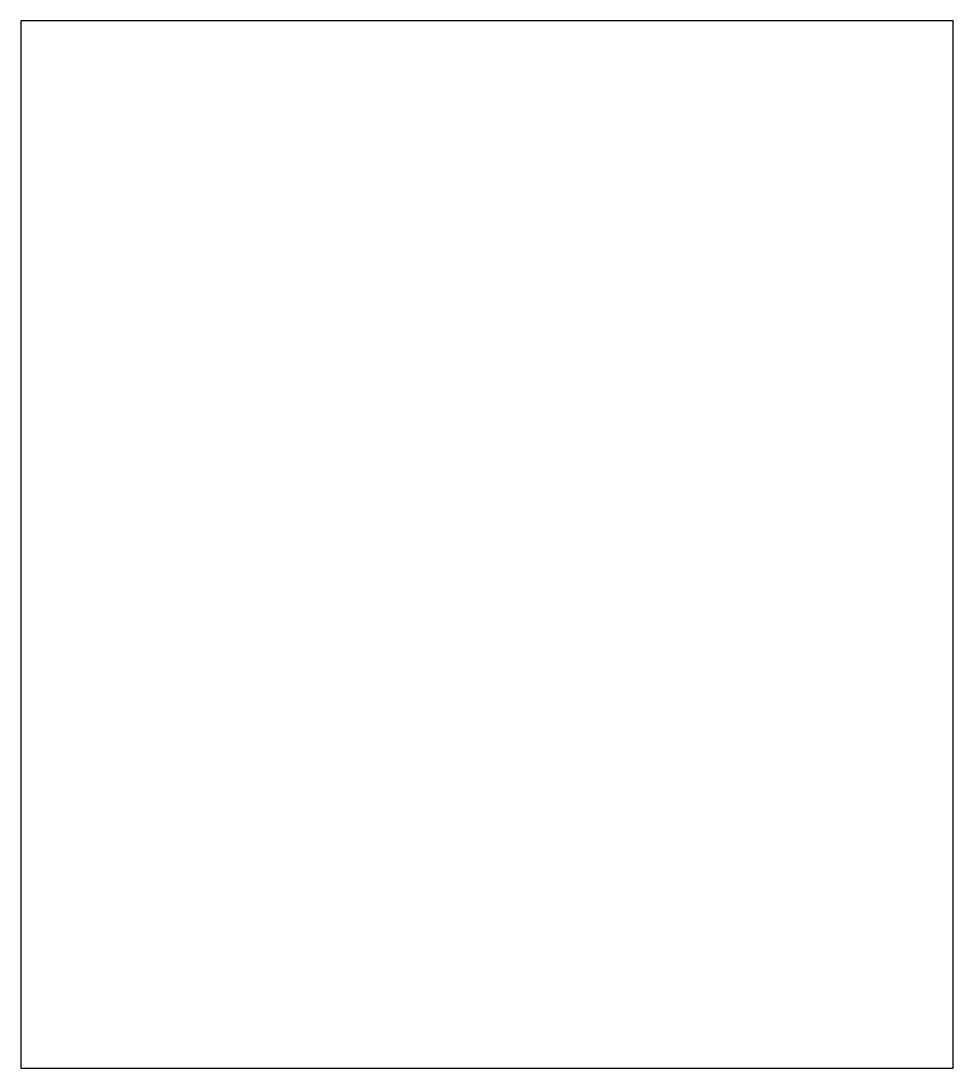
# Model space of a CAD drawing. Header units: millimetres. Extents: x 0 to 187, y 0 to 210.
import ezdxf

# ---------------------------------------------------------------- set-up
doc = ezdxf.new("R2010")
doc.units = ezdxf.units.MM
doc.layers.add('prof_bottom', color=7, linetype='CONTINUOUS')

msp = doc.modelspace()

# ---------------------------------------------------------------- linework, layer by layer
at = {"layer": 'prof_bottom'}
for p, q in [((186.9, 210), (0, 210)), ((0, 210), (0, 0)), ((186.9, 0), (186.9, 210)), ((0, 0), (186.9, 0))]:
    msp.add_line(p, q, dxfattribs=at)

doc.saveas('drawing.dxf')
